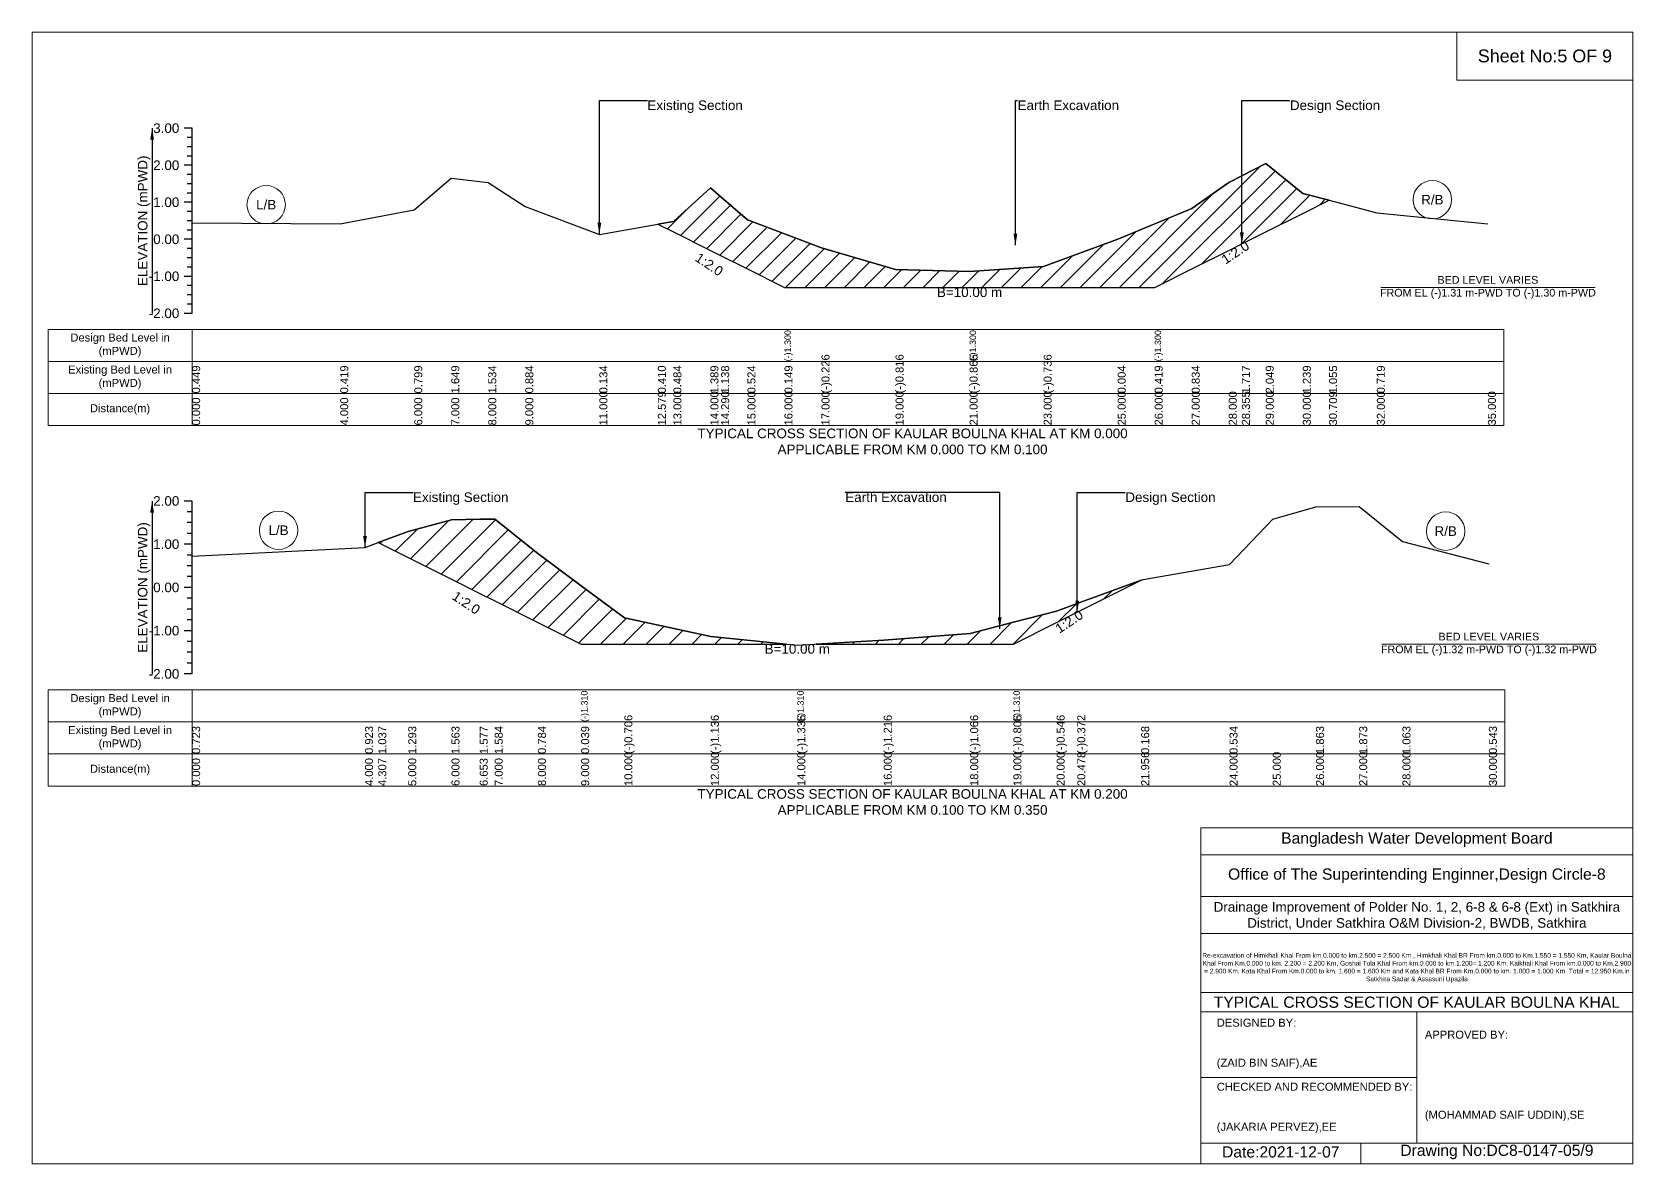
# Model space of a CAD drawing. Header units: inches. Extents: x 91000 to 628000, y -5656 to 0.
# Drawn here: x 320000 to 328000, y -5656 to 0 of the extents above; entities that cross this region are included whole.
import ezdxf

# ---------------------------------------------------------------- set-up
doc = ezdxf.new("R2010")
doc.units = ezdxf.units.IN
doc.header["$LTSCALE"] = 7
doc.header["$MEASUREMENT"] = 0
for name, color, linetype, lineweight in [('Cross section Data Border', 7, 'Continuous', 9), ('Cross Section Labels', 7, 'Continuous', 9), ('Existing_Bed_Level for Xsection', 7, 'Continuous', 25)]:
    doc.layers.add(name, color=color, linetype=linetype, lineweight=lineweight)
doc.styles.get("Standard").update_dxf_attribs({"font": 'arial.ttf'})
doc.dimstyles.get("Standard").update_dxf_attribs({"dimtxt": 0.18, "dimasz": 0.18, "dimexe": 0.18, "dimexo": 0.0625, "dimgap": 0.09, "dimtad": 0, "dimtih": 1, "dimtoh": 1, "dimdec": 4, "dimzin": 0, "dimdsep": 46, "dimtxsty": 'Standard', "dimcen": 0.09, "dimadec": 0, "dimazin": 0, "dimtfac": 1, "dimtdec": 4, "dimtofl": 0, "dimtmove": 0, "dimatfit": 3, "dimfxl": 1, "dimtolj": 1, "dimtzin": 0, "dimarcsym": 0})

msp = doc.modelspace()

# ---------------------------------------------------------------- hatches: boundary and pattern name
at = {"layer": 'Existing_Bed_Level for Xsection'}
h = msp.add_hatch(dxfattribs=at)
h.set_pattern_fill('ANSI31', color=256, scale=555, style=0)
h.paths.add_polyline_path([(323127.2, -959.9), (323205, -998.8), (323390, -1091.3), (323443.6, -1118.1), (323575, -1183.8), (323760, -1276.3), (323945, -1276.3), (324315, -1276.3), (324685, -1276.3), (325055, -1276.3), (325425, -1276.3), (325610, -1276.3), (325795, -1183.8), (325980, -1091.3), (326045.6, -1058.5), (326165, -998.8), (326350, -906.3), (326481.2, -840.7), (326350, -806.6), (326165, -656.7), (326045.6, -718.2), (325980, -752), (325795, -881.5), (325610, -958.3), (325425, -1035), (325055, -1172), (324685, -1196), (324315, -1186.8), (323945, -1077.6), (323760, -1008.2), (323575, -938.8), (323443.6, -825.2), (323390, -778.8), (323205, -946.2)])
h = msp.add_hatch(dxfattribs=at)
h.set_pattern_fill('ANSI31', color=256, scale=648, style=0)
h.paths.add_polyline_path([(321730.3, -2551.5), (321880, -2626.4), (322096, -2734.4), (322237.1, -2805), (322312, -2842.4), (322528, -2950.4), (322744, -3058.4), (322960, -3058.4), (323392, -3058.4), (323767.8, -3058.4), (323392, -3020.8), (322960, -2927.9), (322744, -2767), (322528, -2606.1), (322312, -2433.3), (322237.1, -2434.9), (322096, -2437.8), (321880, -2496.1)])
h = msp.add_hatch(dxfattribs=at)
h.set_pattern_fill('ANSI31', color=256, scale=648, style=0)
h.paths.add_polyline_path([(323917.6, -3058.4), (324256, -3058.4), (324688, -3058.4), (324904, -3058.4), (325120, -2950.4), (325223.2, -2898.8), (325542.4, -2739.2), (325223.2, -2855.7), (325120, -2893.4), (324904, -2949.5), (324688, -3005.7), (324256, -3038.1)])

# ---------------------------------------------------------------- linework, layer by layer
at = {"layer": 'Cross section Data Border'}
for points in [[(320080, -1485.8), (327355, -1485.8), (327355, -1965.8), (320080, -1965.8)], [(320080, -3287.4), (327360, -3287.4), (327360, -3767.4), (320080, -3767.4)]]:
    msp.add_lwpolyline(points, close=True, dxfattribs=at)
for points in [[(320800, -1485.8), (320800, -1965.8)], [(320080, -1645.8), (327355, -1645.8)], [(320080, -1805.8), (327355, -1805.8)], [(320800, -3287.4), (320800, -3767.4)], [(320080, -3447.4), (327360, -3447.4)], [(320080, -3607.4), (327360, -3607.4)]]:
    msp.add_lwpolyline(points, dxfattribs=at)
at = {"layer": 'Cross Section Labels'}
for points in [[(320000, 0), (328000, 0), (328000, -5656), (320000, -5656)], [(327120, 0), (328000, 0), (328000, -240), (327120, -240)]]:
    msp.add_lwpolyline(points, close=True, dxfattribs=at)
for points in [[(326739.2, -1276.3), (327810.8, -1276.3)], [(326744.2, -3058.4), (327815.8, -3058.4)], [(325840, -5656), (325840, -3976), (328000, -3976)], [(325840, -4112), (328000, -4112)], [(325840, -4320), (328000, -4320)], [(325840, -4504), (328000, -4504)], [(325840, -4800), (328000, -4800)], [(325840, -4896), (328000, -4896)], [(326920, -4896), (326920, -5552)], [(325840, -5224), (326920, -5224)], [(325840, -5552), (328000, -5552)], [(326640, -5552), (326640, -5656)]]:
    msp.add_lwpolyline(points, dxfattribs=at)
for centre in [(321170, -863), (326997.5, -838), (321232, -2489.7), (327064, -2494)]:
    msp.add_circle(centre, 96, dxfattribs=at)
at = {"layer": 'Existing_Bed_Level for Xsection'}
for points in [[(320800, -480.8), (320760, -480.8)], [(320800, -527), (320776, -527)], [(320800, -1405.8), (320800, -1220.8), (320800, -1035.8), (320800, -850.8), (320800, -665.8), (320800, -480.8)], [(320800, -573.3), (320776, -573.3)], [(320800, -619.5), (320776, -619.5)], [(320800, -665.8), (320760, -665.8)], [(320800, -712), (320776, -712)], [(320800, -952.7), (321540, -958.3), (321910, -888), (322095, -730.7), (322280, -752), (322465, -872.2), (322835, -1011), (323127.2, -959.9), (323205, -946.2), (323390, -778.8), (323443.6, -825.2), (323575, -938.8), (323760, -1008.2), (323760, -1008.2), (323945, -1077.6), (324315, -1186.8), (324685, -1196), (324685, -1196), (325055, -1172), (325425, -1035), (325610, -958.3), (325610, -958.3), (325795, -881.5), (325980, -752), (326045.6, -718.2), (326165, -656.7), (326350, -806.6), (326481.2, -840.7), (326720, -902.8), (327275, -958.3)], [(320800, -758.3), (320776, -758.3)], [(320800, -850.8), (320760, -850.8)], [(320800, -804.5), (320776, -804.5)], [(320800, -897), (320776, -897)], [(320800, -943.3), (320776, -943.3)], [(320800, -1035.8), (320760, -1035.8)], [(320800, -989.5), (320776, -989.5)], [(320800, -1082), (320776, -1082)], [(320800, -1128.3), (320776, -1128.3)], [(320800, -1174.5), (320776, -1174.5)], [(320800, -1220.8), (320760, -1220.8)], [(320800, -1267), (320776, -1267)], [(320800, -1313.3), (320776, -1313.3)], [(320800, -1359.5), (320776, -1359.5)], [(320800, -1405.8), (320760, -1405.8)], [(320800, -2343.4), (320760, -2343.4)], [(320800, -2397.4), (320776, -2397.4)], [(320800, -3207.4), (320800, -2991.4), (320800, -2775.4), (320800, -2559.4), (320800, -2343.4)], [(320800, -2619.3), (321664, -2576.1), (321730.3, -2551.5), (321880, -2496.1), (322096, -2437.8), (322237.1, -2434.9), (322312, -2433.3), (322528, -2606.1), (322744, -2767), (322744, -2767), (322960, -2927.9), (323392, -3020.8), (323824, -3064), (323824, -3064), (324256, -3038.1), (324688, -3005.7), (324904, -2949.5), (324904, -2949.5), (325120, -2893.4), (325223.2, -2855.7), (325542.4, -2739.2), (325552, -2735.7), (325984, -2660.1), (326200, -2433.3), (326416, -2373), (326632, -2370.9), (326848, -2545.8), (327280, -2658.1)], [(320800, -2451.4), (320776, -2451.4)], [(320800, -2559.4), (320760, -2559.4)], [(320800, -2505.4), (320776, -2505.4)], [(320800, -2613.4), (320776, -2613.4)], [(320800, -2667.4), (320776, -2667.4)], [(320800, -2775.4), (320760, -2775.4)], [(320800, -2721.4), (320776, -2721.4)], [(320800, -2829.4), (320776, -2829.4)], [(320800, -2883.4), (320776, -2883.4)], [(320800, -2937.4), (320776, -2937.4)], [(320800, -2991.4), (320760, -2991.4)], [(320800, -3045.4), (320776, -3045.4)], [(320800, -3099.4), (320776, -3099.4)], [(320800, -3153.4), (320776, -3153.4)], [(320800, -3207.4), (320760, -3207.4)]]:
    msp.add_lwpolyline(points, dxfattribs=at)
for points in [[(323127.2, -959.9), (323205, -998.8), (323390, -1091.3), (323443.6, -1118.1), (323575, -1183.8), (323760, -1276.3), (323760, -1276.3), (323945, -1276.3), (324315, -1276.3), (324685, -1276.3), (324685, -1276.3), (325055, -1276.3), (325425, -1276.3), (325610, -1276.3), (325610, -1276.3), (325795, -1183.8), (325980, -1091.3), (326045.6, -1058.5), (326165, -998.8), (326350, -906.3), (326481.2, -840.7), (326481.2, -840.7), (326481.2, -840.7), (326350, -806.6), (326165, -656.7), (326045.6, -718.2), (325980, -752), (325795, -881.5), (325610, -958.3), (325610, -958.3), (325425, -1035), (325055, -1172), (324685, -1196), (324685, -1196), (324315, -1186.8), (323945, -1077.6), (323760, -1008.2), (323760, -1008.2), (323575, -938.8), (323443.6, -825.2), (323390, -778.8), (323205, -946.2)], [(321730.3, -2551.5), (321730.3, -2551.5), (321880, -2626.4), (322096, -2734.4), (322237.1, -2805), (322312, -2842.4), (322528, -2950.4), (322744, -3058.4), (322744, -3058.4), (322960, -3058.4), (323392, -3058.4), (323767.8, -3058.4), (323392, -3020.8), (322960, -2927.9), (322744, -2767), (322744, -2767), (322528, -2606.1), (322312, -2433.3), (322237.1, -2434.9), (322096, -2437.8), (321880, -2496.1), (321730.3, -2551.5)], [(323917.6, -3058.4), (324256, -3058.4), (324688, -3058.4), (324904, -3058.4), (324904, -3058.4), (325120, -2950.4), (325223.2, -2898.8), (325542.4, -2739.2), (325223.2, -2855.7), (325120, -2893.4), (324904, -2949.5), (324904, -2949.5), (324688, -3005.7), (324256, -3038.1)]]:
    msp.add_lwpolyline(points, close=True, dxfattribs=at)

# ---------------------------------------------------------------- texts
at = {"layer": 'Cross section Data Border', "char_height": 40, "width": 640, "attachment_point": 5}
for s, insert in [('Design Bed Level in (mPWD)', (320440, -1565.8)), ('Existing Bed Level in (mPWD)', (320440, -1725.8)), ('Distance(m)', (320440, -1885.8)), ('Design Bed Level in (mPWD)', (320440, -3367.4)), ('Existing Bed Level in (mPWD)', (320440, -3527.4)), ('Distance(m)', (320440, -3687.4))]:
    msp.add_mtext(s, dxfattribs=dict(at, insert=insert))
at = {"layer": 'Cross Section Labels'}
for s, insert, char_height, attachment_point in [('Sheet No:5 OF 9', (327560, -120), 64, 5), ('Existing Section', (323075, -342), 48, 1), ('Earth Excavation', (324925, -342), 48, 1), ('Design Section', (326285.6, -342), 48, 1), ('L/B', (321170, -863), 48, 5), ('R/B', (326997.5, -838), 48, 5), ('B=10.00 m', (324685, -1276.3), 48, 2), ('BED LEVEL VARIES ^JFROM EL (-)1.31 m-PWD TO (-)1.30 m-PWD', (327275, -1276.3), 38.4, 5), ('TYPICAL CROSS SECTION OF KAULAR BOULNA KHAL AT KM 0.000^JAPPLICABLE FROM KM 0.000 TO KM 0.100', (324400, -2045.8), 48, 5), ('Existing Section', (321904, -2300.2), 48, 1), ('Earth Excavation', (324064, -2300.2), 48, 1), ('Design Section', (325463.2, -2300.2), 48, 1), ('L/B', (321232, -2489.7), 48, 5), ('R/B', (327064, -2494), 48, 5), ('BED LEVEL VARIES ^JFROM EL (-)1.32 m-PWD TO (-)1.32 m-PWD', (327280, -3058.4), 38.4, 5), ('B=10.00 m', (323824, -3058.4), 48, 2), ('TYPICAL CROSS SECTION OF KAULAR BOULNA KHAL AT KM 0.200^JAPPLICABLE FROM KM 0.100 TO KM 0.350', (324400, -3847.4), 48, 5), ('Bangladesh Water Development Board', (326920, -4036), 56, 5), ('Office of The Superintending Enginner,Design Circle-8', (326920, -4216), 56, 5)]:
    msp.add_mtext(s, dxfattribs=dict(at, insert=insert, char_height=char_height, attachment_point=attachment_point))
at = {"layer": 'Cross Section Labels', "char_height": 48, "attachment_point": 2}
for insert, rotation in [((323397.3, -1141.2), 326.30993), ((325999.4, -1081.6), 33.69007), ((322183.1, -2832), 326.30993), ((325169.2, -2925.8), 33.69007)]:
    msp.add_mtext('1:2.0', dxfattribs=dict(at, insert=insert, rotation=rotation))
at = {"layer": 'Cross Section Labels'}
for s, insert, char_height, width, attachment_point in [('Drainage Improvement of Polder No. 1, 2, 6-8 & 6-8 (Ext) in Satkhira District, Under Satkhira O&M Division-2, BWDB, Satkhira', (326920, -4416), 48, 2240, 5), ('Re-excavation of Himkhali Khal From km.0.000 to km.2.500 = 2.500 Km , Himkhali Khal BR From km.0.000 to Km.1.550 = 1.550 Km, Kaular Boulna Khal From Km.0.000 to km. 2.200 = 2.200 Km, Goshai Tola Khal From km.0.000 to km.1.200= 1.200 Km, Kaikhali Khal From km.0.000 to Km.2.900 = 2.900 Km, Kata Khal From Km.0.000 to km. 1.600 = 1.600 Km and Kata Khal BR From Km.0.000 to km. 1.000 = 1.000 Km  Total = 12.950 Km.in Satkhira Sadar & Assasuni Upazila', (326920, -4676), 23.4814, 2160, 5), ('TYPICAL CROSS SECTION OF KAULAR BOULNA KHAL', (326920, -4848), 56, 2240, 5), ('DESIGNED BY:^J^J^J(ZAID BIN SAIF),AE', (325920, -5056), 40, 1120, 4), ('APPROVED BY:^J^J^J^J^J^J(MOHAMMAD SAIF UDDIN),SE', (326960, -5216), 40, 1120, 4), ('CHECKED AND RECOMMENDED BY:^J^J^J(JAKARIA PERVEZ),EE', (325920, -5376), 40, 1120, 4), ('Date:2021-12-07', (326240, -5596), 56, 1120, 5), ('Drawing No:DC8-0147-05/9', (327320, -5596), 56, 1760, 5)]:
    msp.add_mtext(s, dxfattribs=dict(at, insert=insert, char_height=char_height, width=width, attachment_point=attachment_point))
at = {"layer": 'Existing_Bed_Level for Xsection', "char_height": 48, "attachment_point": 6}
for s, insert in [('3.00', (320736, -480.8)), ('2.00', (320736, -665.8)), ('1.00', (320736, -850.8)), ('0.00', (320736, -1035.8)), ('-1.00', (320736, -1220.8)), ('-2.00', (320736, -1405.8)), ('2.00', (320736, -2343.4)), ('1.00', (320736, -2559.4)), ('0.00', (320736, -2775.4)), ('-1.00', (320736, -2991.4)), ('-2.00', (320736, -3207.4))]:
    msp.add_mtext(s, dxfattribs=dict(at, insert=insert))
at = {"layer": 'Existing_Bed_Level for Xsection', "rotation": 90}
for s, insert, char_height, attachment_point in [('ELEVATION (mPWD)', (320560, -943.3), 48, 5), ('(-)1.300', (323760, -1645.8), 32, 1), ('(-)1.300', (324685, -1645.8), 32, 1), ('(-)1.300', (325610, -1645.8), 32, 1), ('0.449', (320800, -1805.8), 40, 1), ('0.419', (321540, -1805.8), 40, 1), ('0.799', (321910, -1805.8), 40, 1), ('1.649', (322095, -1805.8), 40, 1), ('1.534', (322280, -1805.8), 40, 1), ('0.884', (322465, -1805.8), 40, 1), ('0.134', (322835, -1805.8), 40, 1), ('0.410', (323127.2, -1805.8), 40, 1), ('0.484', (323205, -1805.8), 40, 1), ('1.389', (323390, -1805.8), 40, 1), ('1.138', (323443.6, -1805.8), 40, 1), ('0.524', (323575, -1805.8), 40, 1), ('0.149', (323760, -1805.8), 40, 1), ('(-)0.226', (323945, -1805.8), 40, 1), ('(-)0.816', (324315, -1805.8), 40, 1), ('(-)0.866', (324685, -1805.8), 40, 1), ('(-)0.736', (325055, -1805.8), 40, 1), ('0.004', (325425, -1805.8), 40, 1), ('0.419', (325610, -1805.8), 40, 1), ('0.834', (325795, -1805.8), 40, 1), ('1.717', (326045.6, -1805.8), 40, 1), ('2.049', (326165, -1805.8), 40, 1), ('1.239', (326350, -1805.8), 40, 1), ('1.055', (326481.2, -1805.8), 40, 1), ('0.719', (326720, -1805.8), 40, 1), ('0.000', (320800, -1965.8), 40, 1), ('4.000', (321540, -1965.8), 40, 1), ('6.000', (321910, -1965.8), 40, 1), ('7.000', (322095, -1965.8), 40, 1), ('8.000', (322280, -1965.8), 40, 1), ('9.000', (322465, -1965.8), 40, 1), ('11.000', (322835, -1965.8), 40, 1), ('12.579', (323127.2, -1965.8), 40, 1), ('13.000', (323205, -1965.8), 40, 1), ('14.000', (323390, -1965.8), 40, 1), ('14.290', (323443.6, -1965.8), 40, 1), ('15.000', (323575, -1965.8), 40, 1), ('16.000', (323760, -1965.8), 40, 1), ('17.000', (323945, -1965.8), 40, 1), ('19.000', (324315, -1965.8), 40, 1), ('21.000', (324685, -1965.8), 40, 1), ('23.000', (325055, -1965.8), 40, 1), ('25.000', (325425, -1965.8), 40, 1), ('26.000', (325610, -1965.8), 40, 1), ('27.000', (325795, -1965.8), 40, 1), ('28.000', (325980, -1965.8), 40, 1), ('28.355', (326045.6, -1965.8), 40, 1), ('29.000', (326165, -1965.8), 40, 1), ('30.000', (326350, -1965.8), 40, 1), ('30.709', (326481.2, -1965.8), 40, 1), ('32.000', (326720, -1965.8), 40, 1), ('35.000', (327275, -1965.8), 40, 1), ('ELEVATION (mPWD)', (320560, -2775.4), 48, 5), ('(-)1.310', (322744, -3447.4), 32, 1), ('(-)1.310', (323824, -3447.4), 32, 1), ('(-)1.310', (324904, -3447.4), 32, 1), ('(-)0.706', (322960, -3607.4), 40, 1), ('(-)1.136', (323392, -3607.4), 40, 1), ('(-)1.336', (323824, -3607.4), 40, 1), ('(-)1.216', (324256, -3607.4), 40, 1), ('(-)1.066', (324688, -3607.4), 40, 1), ('(-)0.806', (324904, -3607.4), 40, 1), ('(-)0.546', (325120, -3607.4), 40, 1), ('(-)0.372', (325223.2, -3607.4), 40, 1), ('0.723', (320800, -3607.4), 40, 1), ('0.923', (321664, -3607.4), 40, 1), ('1.037', (321730.3, -3607.4), 40, 1), ('1.293', (321880, -3607.4), 40, 1), ('1.563', (322096, -3607.4), 40, 1), ('1.577', (322237.1, -3607.4), 40, 1), ('1.584', (322312, -3607.4), 40, 1), ('0.784', (322528, -3607.4), 40, 1), ('0.039', (322744, -3607.4), 40, 1), ('0.168', (325542.4, -3607.4), 40, 1), ('0.534', (325984, -3607.4), 40, 1), ('1.863', (326416, -3607.4), 40, 1), ('1.873', (326632, -3607.4), 40, 1), ('1.063', (326848, -3607.4), 40, 1), ('0.543', (327280, -3607.4), 40, 1), ('10.000', (322960, -3767.4), 40, 1), ('12.000', (323392, -3767.4), 40, 1), ('14.000', (323824, -3767.4), 40, 1), ('16.000', (324256, -3767.4), 40, 1), ('18.000', (324688, -3767.4), 40, 1), ('19.000', (324904, -3767.4), 40, 1), ('20.000', (325120, -3767.4), 40, 1), ('20.478', (325223.2, -3767.4), 40, 1), ('21.956', (325542.4, -3767.4), 40, 1), ('24.000', (325984, -3767.4), 40, 1), ('25.000', (326200, -3767.4), 40, 1), ('26.000', (326416, -3767.4), 40, 1), ('27.000', (326632, -3767.4), 40, 1), ('28.000', (326848, -3767.4), 40, 1), ('30.000', (327280, -3767.4), 40, 1), ('0.000', (320800, -3767.4), 40, 1), ('4.000', (321664, -3767.4), 40, 1), ('4.307', (321730.3, -3767.4), 40, 1), ('5.000', (321880, -3767.4), 40, 1), ('6.000', (322096, -3767.4), 40, 1), ('6.653', (322237.1, -3767.4), 40, 1), ('7.000', (322312, -3767.4), 40, 1), ('8.000', (322528, -3767.4), 40, 1), ('9.000', (322744, -3767.4), 40, 1)]:
    msp.add_mtext(s, dxfattribs=dict(at, insert=insert, char_height=char_height, attachment_point=attachment_point))

# ---------------------------------------------------------------- leaders
at = {"layer": 'Cross Section Labels', "annotation_type": 0, "has_hookline": 1}
for points, hookline_direction, text_width in [([(322835, -1011), (322835, -342), (323074.9, -342)], 0, 467.2), ([(324913.9, -1065.6), (324913.9, -342), (324924.9, -342)], 0, 497), ([(326045.6, -1058.5), (326045.6, -342), (326285.5, -342)], 0, 441.2), ([(321664, -2576.1), (321664, -2300.2), (321903.9, -2300.2)], 0, 467.2), ([(324835.6, -2982.2), (324835.6, -2300.2), (324064.1, -2300.2)], 1, 497), ([(325223.2, -2898.8), (325223.2, -2300.2), (325463.1, -2300.2)], 0, 441.2)]:
    msp.add_leader(points, dimstyle='Standard', override={"dimasz": 57.6}, dxfattribs=dict(at, hookline_direction=hookline_direction, text_width=text_width))
at = {"layer": 'Existing_Bed_Level for Xsection'}
for points in [[(320600, -480.8), (320600, -1405.8)], [(320600, -2343.4), (320600, -3207.4)]]:
    msp.add_leader(points, dimstyle='Standard', override={"dimasz": 57.6}, dxfattribs=at)

doc.saveas('drawing.dxf')
